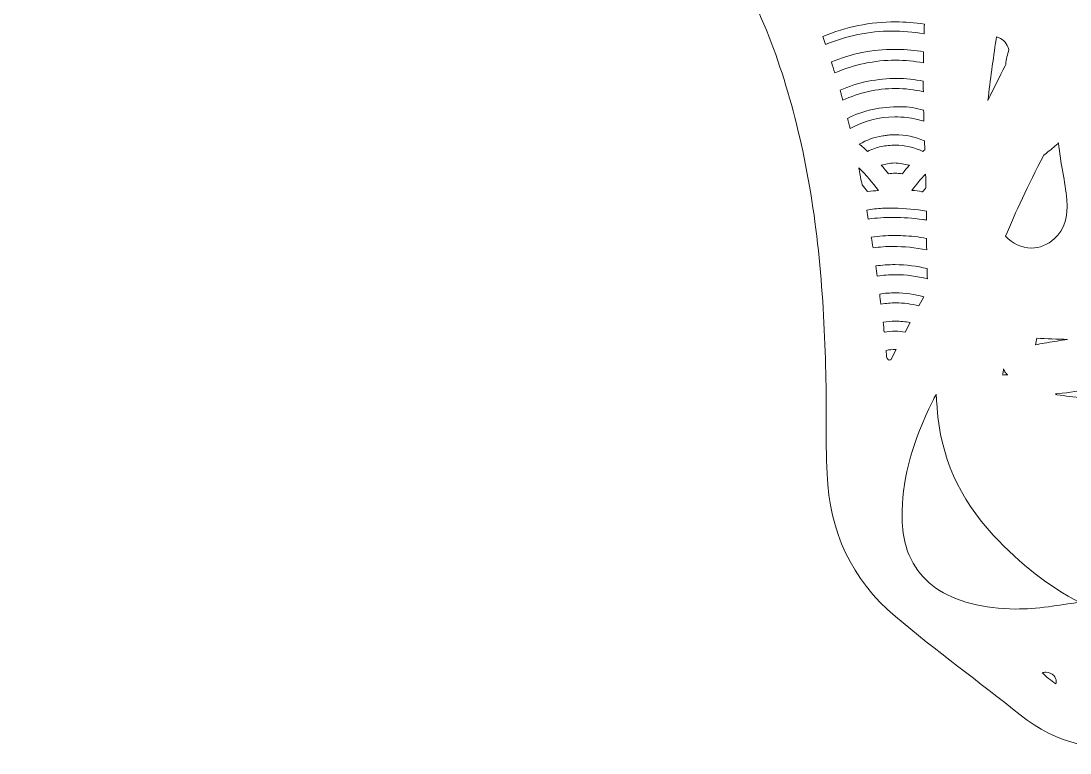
# Model space of a CAD drawing. Extents: x 86 to 1914, y -1775 to -226.
# Drawn here: x 86 to 878, y -1775 to -1223 of the extents above; entities that cross this region are included whole.
import ezdxf

# ---------------------------------------------------------------- set-up
doc = ezdxf.new("R2010")
doc.units = 0
doc.header["$MEASUREMENT"] = 0
doc.layers.add('Layer 1', color=7, linetype='Continuous')

# ---------------------------------------------------------------- blocks, each defined once
blk = doc.blocks.new('block 3')
at = {"layer": 'Layer 1', "lineweight": 0}
for points, knots in [([(1909.17, -702.32), (1893.53, -708.4), (1878.2, -715.47), (1862.07, -720.2), (1823.68, -731.4), (1784.54, -739.2), (1744.98, -744.84), (1694.01, -752.11), (1642.77, -754.79), (1591.31, -753.43), (1567.38, -752.78), (1543.5, -751.06), (1519.7, -748.57), (1518.95, -748.5), (1518.23, -748.27), (1516.47, -747.89), (1521.31, -745.56), (1525.28, -743.84), (1529.07, -741.79), (1559.4, -725.46), (1587.96, -706.29), (1616.7, -687.4), (1637.98, -673.37), (1658.69, -658.5), (1678.04, -641.89), (1702.57, -620.8), (1726.08, -598.68), (1745.34, -572.43), (1771.85, -536.26), (1794.13, -497.98), (1805.01, -453.96), (1810.58, -431.4), (1812.48, -408.61), (1807.15, -385.71), (1799.99, -355.07), (1781.2, -333.42), (1754.39, -318.07), (1735.77, -307.39), (1715.33, -301.57), (1694.83, -296.02), (1639.25, -281.02), (1582.52, -273.01), (1525.26, -268.1), (1466.95, -263.11), (1408.48, -261.26), (1350.06, -258.65), (1310.62, -256.91), (1271.23, -254.46), (1231.92, -250.93), (1187.04, -246.9), (1142.64, -240.01), (1098.76, -229.77), (1097.38, -229.46), (1095.97, -229.28), (1094.55, -229.02), (1078.62, -226.14), (1069.68, -233.52), (1069.82, -249.66), (1069.91, -262.09), (1074.97, -273.1), (1080.67, -283.74), (1093.27, -307.24), (1112.11, -324.9), (1133.84, -339.73), (1161.19, -358.37), (1191.36, -371.14), (1222.31, -382.25), (1258.9, -395.4), (1296.14, -406.22), (1334.58, -412.44), (1357.87, -416.21), (1381.45, -418.28), (1404.53, -423.39), (1415.7, -425.87), (1426.68, -428.9), (1436.75, -434.56), (1456.38, -445.58), (1461.8, -464.49), (1451.07, -484.35), (1446.41, -492.94), (1439.97, -500.12), (1433.06, -506.94), (1394.64, -544.94), (1348.21, -569.06), (1297.15, -585.1), (1255.81, -598.08), (1213.48, -605.3), (1170.25, -608.18), (1144.02, -609.94), (1117.76, -611.25), (1091.51, -612.79), (1070.66, -614), (1049.77, -614.35), (1028.92, -615.67), (1019.27, -616.27), (1009.63, -616.49), (1000, -616.47), (990.37, -616.49), (980.73, -616.27), (971.08, -615.67), (950.23, -614.35), (929.34, -614), (908.49, -612.79), (882.24, -611.25), (855.98, -609.94), (829.75, -608.18), (786.52, -605.3), (744.19, -598.08), (702.85, -585.1), (651.79, -569.06), (605.36, -544.94), (566.94, -506.94), (560.03, -500.12), (553.59, -492.94), (548.93, -484.35), (538.2, -464.49), (543.62, -445.58), (563.25, -434.56), (573.32, -428.9), (584.3, -425.87), (595.47, -423.39), (618.55, -418.28), (642.13, -416.21), (665.42, -412.44), (703.86, -406.22), (741.1, -395.4), (777.69, -382.25), (808.64, -371.14), (838.81, -358.37), (866.15, -339.73), (887.89, -324.9), (906.73, -307.24), (919.33, -283.74), (925.03, -273.1), (930.09, -262.09), (930.18, -249.66), (930.32, -233.52), (921.38, -226.14), (905.45, -229.02), (904.03, -229.28), (902.62, -229.46), (901.24, -229.77), (857.36, -240.01), (812.96, -246.9), (768.08, -250.93), (728.77, -254.46), (689.38, -256.91), (649.94, -258.65), (591.52, -261.26), (533.05, -263.11), (474.74, -268.1), (417.48, -273.01), (360.75, -281.02), (305.17, -296.02), (284.67, -301.57), (264.23, -307.39), (245.61, -318.07), (218.8, -333.42), (200.01, -355.07), (192.85, -385.71), (187.52, -408.61), (189.42, -431.4), (194.99, -453.96), (205.87, -497.98), (228.15, -536.26), (254.66, -572.43), (273.92, -598.68), (297.43, -620.8), (321.96, -641.89), (341.31, -658.5), (362.02, -673.37), (383.3, -687.4), (412.04, -706.29), (440.6, -725.46), (470.93, -741.79), (474.72, -743.84), (478.69, -745.56), (483.53, -747.89), (481.77, -748.27), (481.05, -748.5), (480.3, -748.57), (456.5, -751.06), (432.62, -752.78), (408.69, -753.43), (357.23, -754.79), (305.99, -752.11), (255.02, -744.84), (215.46, -739.2), (176.32, -731.4), (137.93, -720.2), (121.79, -715.47), (106.47, -708.4), (90.83, -702.32), (87.69, -701.09), (86.4, -701.07), (86.48, -705.08), (86.69, -719.22), (87.8, -733.29), (91.12, -747.05), (99.71, -782.62), (115.58, -814.95), (136.23, -844.92), (168.79, -892.16), (210.55, -928.09), (264.67, -948.87), (273.9, -952.41), (282.4, -953.96), (291.34, -948.92), (292.97, -948.02), (294.91, -947.66), (296.69, -947), (374.62, -918.81), (451.55, -888.04), (528.24, -856.69), (532.23, -855.06), (533.25, -856.2), (534.44, -859.68), (539.3, -873.81), (542.84, -888.26), (545.3, -902.96), (551.58, -940.29), (550.69, -978.12), (552.97, -1015.72), (553.99, -1032.31), (554.86, -1048.99), (554.24, -1065.56), (553.75, -1078.11), (558.83, -1087.41), (565.88, -1096.91), (582.42, -1119.16), (599.1, -1141.37), (614.38, -1164.49), (643.83, -1209.07), (661.58, -1258.64), (673.71, -1310.35), (687.05, -1367.25), (691.77, -1425.16), (693.42, -1483.42), (694.18, -1510.5), (693.29, -1537.61), (694.51, -1564.72), (696.46, -1608.03), (712.64, -1644.19), (746.14, -1672.33), (776.75, -1698), (809.08, -1721.5), (840.23, -1746.5), (867.46, -1768.37), (898.86, -1775.17), (933.26, -1769.89), (950.95, -1767.19), (968.61, -1764.18), (986.51, -1762.87), (991.03, -1762.55), (995.52, -1762.4), (1000, -1762.4), (1004.48, -1762.4), (1008.97, -1762.55), (1013.49, -1762.87), (1031.39, -1764.18), (1049.05, -1767.19), (1066.74, -1769.89), (1101.14, -1775.17), (1132.54, -1768.37), (1159.77, -1746.5), (1190.92, -1721.5), (1223.25, -1698), (1253.86, -1672.33), (1287.36, -1644.19), (1303.53, -1608.03), (1305.49, -1564.72), (1306.71, -1537.61), (1305.82, -1510.5), (1306.58, -1483.42), (1308.23, -1425.16), (1312.95, -1367.25), (1326.29, -1310.35), (1338.42, -1258.64), (1356.17, -1209.07), (1385.62, -1164.49), (1400.9, -1141.37), (1417.58, -1119.16), (1434.12, -1096.91), (1441.17, -1087.41), (1446.25, -1078.11), (1445.76, -1065.56), (1445.14, -1048.99), (1446.01, -1032.31), (1447.03, -1015.72), (1449.31, -978.12), (1448.42, -940.29), (1454.7, -902.96), (1457.16, -888.26), (1460.7, -873.81), (1465.56, -859.68), (1466.75, -856.2), (1467.77, -855.06), (1471.76, -856.69), (1548.45, -888.04), (1625.38, -918.81), (1703.31, -947), (1705.09, -947.66), (1707.03, -948.02), (1708.66, -948.92), (1717.6, -953.96), (1726.1, -952.41), (1735.33, -948.87), (1789.45, -928.09), (1831.21, -892.16), (1863.77, -844.92), (1884.42, -814.95), (1900.29, -782.62), (1908.88, -747.05), (1912.2, -733.29), (1913.31, -719.22), (1913.52, -705.08), (1913.6, -701.07), (1912.31, -701.09), (1909.17, -702.32)], [0, 0, 0, 0, 1, 1, 1, 2, 2, 2, 3, 3, 3, 4, 4, 4, 5, 5, 5, 6, 6, 6, 7, 7, 7, 8, 8, 8, 9, 9, 9, 10, 10, 10, 11, 11, 11, 12, 12, 12, 13, 13, 13, 14, 14, 14, 15, 15, 15, 16, 16, 16, 17, 17, 17, 18, 18, 18, 19, 19, 19, 20, 20, 20, 21, 21, 21, 22, 22, 22, 23, 23, 23, 24, 24, 24, 25, 25, 25, 26, 26, 26, 27, 27, 27, 28, 28, 28, 29, 29, 29, 30, 30, 30, 31, 31, 31, 32, 32, 32, 33, 33, 33, 34, 34, 34, 35, 35, 35, 36, 36, 36, 37, 37, 37, 38, 38, 38, 39, 39, 39, 40, 40, 40, 41, 41, 41, 42, 42, 42, 43, 43, 43, 44, 44, 44, 45, 45, 45, 46, 46, 46, 47, 47, 47, 48, 48, 48, 49, 49, 49, 50, 50, 50, 51, 51, 51, 52, 52, 52, 53, 53, 53, 54, 54, 54, 55, 55, 55, 56, 56, 56, 57, 57, 57, 58, 58, 58, 59, 59, 59, 60, 60, 60, 61, 61, 61, 62, 62, 62, 63, 63, 63, 64, 64, 64, 65, 65, 65, 66, 66, 66, 67, 67, 67, 68, 68, 68, 69, 69, 69, 70, 70, 70, 71, 71, 71, 72, 72, 72, 73, 73, 73, 74, 74, 74, 75, 75, 75, 76, 76, 76, 77, 77, 77, 78, 78, 78, 79, 79, 79, 80, 80, 80, 81, 81, 81, 82, 82, 82, 83, 83, 83, 84, 84, 84, 85, 85, 85, 86, 86, 86, 87, 87, 87, 88, 88, 88, 89, 89, 89, 90, 90, 90, 91, 91, 91, 92, 92, 92, 93, 93, 93, 94, 94, 94, 95, 95, 95, 96, 96, 96, 97, 97, 97, 98, 98, 98, 99, 99, 99, 100, 100, 100, 101, 101, 101, 102, 102, 102, 103, 103, 103, 104, 104, 104, 105, 105, 105, 106, 106, 106, 106]), ([(746.09, -1223.87), (753.36, -1223.87), (760.67, -1224.43), (767.87, -1225.53), (767.79, -1228.02), (767.72, -1230.45), (767.65, -1232.84), (759.42, -1231.52), (751.33, -1230.83), (743.52, -1230.83), (725.87, -1230.83), (709.05, -1234.26), (693.42, -1241), (692.71, -1238.95), (692, -1236.88), (691.28, -1234.84), (708.74, -1227.55), (727.16, -1223.87), (746.09, -1223.87)], [0, 0, 0, 0, 1, 1, 1, 2, 2, 2, 3, 3, 3, 4, 4, 4, 5, 5, 5, 6, 6, 6, 6]), ([(821.99, -1237.18), (821.99, -1237.18), (822.31, -1235.02), (822.31, -1235.02), (822.84, -1235.24), (823.38, -1235.45), (823.91, -1235.69), (827.81, -1237.43), (830.35, -1240.4), (831.67, -1244.79), (830.51, -1248.33), (829.71, -1252.02), (829.24, -1255.98), (829.24, -1255.98), (828.75, -1256.96), (828.75, -1256.96), (824.51, -1265.53), (820.17, -1274.24), (815.88, -1283.03), (817.58, -1267.62), (819.81, -1252.22), (821.99, -1237.18)], [0, 0, 0, 0, 1, 1, 1, 2, 2, 2, 3, 3, 3, 4, 4, 4, 5, 5, 5, 6, 6, 6, 7, 7, 7, 7]), ([(745.67, -1244.57), (746.38, -1244.57), (747.09, -1244.57), (747.79, -1244.59), (754.36, -1244.68), (760.92, -1245.28), (767.32, -1246.35), (767.29, -1249.11), (767.23, -1251.92), (767.19, -1254.73), (760.27, -1253.42), (753.2, -1252.75), (746.11, -1252.75), (730.41, -1252.75), (714.72, -1256.05), (700.36, -1262.34), (699.51, -1259.57), (698.64, -1256.83), (697.77, -1254.11), (712.44, -1247.78), (728.52, -1244.57), (745.67, -1244.57)], [0, 0, 0, 0, 1, 1, 1, 2, 2, 2, 3, 3, 3, 4, 4, 4, 5, 5, 5, 6, 6, 6, 7, 7, 7, 7]), ([(725.62, -1268.61), (732.87, -1267.24), (740.05, -1266.55), (746.94, -1266.55), (753.8, -1266.55), (760.56, -1267.24), (767.07, -1268.61), (767.07, -1271.08), (767.09, -1273.69), (767.12, -1276.52), (760.43, -1274.96), (753.45, -1274.14), (746.2, -1274.05), (731.89, -1274.24), (718.55, -1277.24), (706.4, -1283.01), (705.71, -1280.51), (704.99, -1277.97), (704.26, -1275.43), (711.08, -1272.3), (718.24, -1270.01), (725.62, -1268.61)], [0, 0, 0, 0, 1, 1, 1, 2, 2, 2, 3, 3, 3, 4, 4, 4, 5, 5, 5, 6, 6, 6, 7, 7, 7, 7]), ([(750.37, -1287.82), (755.86, -1287.89), (761.56, -1288.78), (767.36, -1290.5), (767.41, -1293.2), (767.48, -1295.96), (767.56, -1298.79), (763.51, -1297.53), (759.27, -1296.63), (754.87, -1296.07), (751.77, -1295.67), (748.65, -1295.47), (745.62, -1295.47), (733.78, -1295.47), (722.48, -1298.46), (711.93, -1304.37), (711.3, -1301.78), (710.64, -1299.18), (709.99, -1296.61), (721.83, -1290.63), (734.76, -1287.82), (750.37, -1287.82)], [0, 0, 0, 0, 1, 1, 1, 2, 2, 2, 3, 3, 3, 4, 4, 4, 5, 5, 5, 6, 6, 6, 7, 7, 7, 7]), ([(766.83, -1321.58), (760.14, -1318.4), (753.13, -1316.81), (745.93, -1316.81), (742.5, -1316.81), (738.96, -1317.17), (735.45, -1317.9), (731.98, -1318.62), (728.5, -1319.85), (724.99, -1321.59), (722.99, -1319.58), (720.92, -1317.71), (718.78, -1316.01), (724.24, -1313.13), (730.19, -1310.5), (736.52, -1309.88), (737.71, -1309.77), (738.84, -1309.57), (739.91, -1309.39), (741.18, -1309.17), (742.37, -1308.96), (743.35, -1308.96), (743.55, -1308.96), (743.77, -1308.97), (743.97, -1308.99), (744.19, -1309.03), (744.4, -1309.03), (744.6, -1309.03), (744.6, -1309.03), (745.8, -1309.03), (745.8, -1309.03), (753.58, -1309.03), (760.89, -1310.52), (768.01, -1313.56), (768.01, -1313.56), (768.25, -1320.23), (768.25, -1320.23), (767.76, -1320.69), (767.29, -1321.12), (766.83, -1321.58)], [0, 0, 0, 0, 1, 1, 1, 2, 2, 2, 3, 3, 3, 4, 4, 4, 5, 5, 5, 6, 6, 6, 7, 7, 7, 8, 8, 8, 9, 9, 9, 10, 10, 10, 11, 11, 11, 12, 12, 12, 13, 13, 13, 13]), ([(866.61, -1317.42), (867.46, -1316.66), (868.31, -1315.94), (869.18, -1315.19), (869.78, -1322.72), (871.07, -1330.06), (872.34, -1337.24), (873.59, -1344.35), (874.79, -1351.06), (875.33, -1357.91), (876.38, -1371.31), (873.52, -1380.38), (866.01, -1387.3), (860.97, -1391.94), (854.95, -1394.41), (848.55, -1394.41), (841.22, -1394.41), (834.28, -1391.2), (829.13, -1385.52), (836.64, -1367.27), (845.87, -1347.69), (857.98, -1324.28), (860.53, -1322.41), (863.62, -1320.03), (866.61, -1317.42)], [0, 0, 0, 0, 1, 1, 1, 2, 2, 2, 3, 3, 3, 4, 4, 4, 5, 5, 5, 6, 6, 6, 7, 7, 7, 8, 8, 8, 8]), ([(733.18, -1350.98), (730.52, -1351.2), (727.83, -1351.51), (725.09, -1351.87), (723.77, -1350.15), (722.39, -1348.43), (720.87, -1346.69), (720.87, -1346.69), (720.87, -1346.63), (720.87, -1346.63), (720.16, -1342.83), (719.44, -1339.04), (718.69, -1335.25), (718.62, -1334.83), (718.53, -1334.39), (718.46, -1333.98), (723.9, -1339.29), (728.85, -1345.02), (733.18, -1350.98)], [0, 0, 0, 0, 1, 1, 1, 2, 2, 2, 3, 3, 3, 4, 4, 4, 5, 5, 5, 6, 6, 6, 6]), ([(745.15, -1330.15), (745.15, -1330.15), (745.18, -1330.15), (745.18, -1330.15), (749.19, -1330.57), (753.05, -1330.97), (756.62, -1331.95), (754.92, -1333.89), (753.09, -1336.03), (751.04, -1338.49), (749.35, -1338.15), (747.65, -1337.97), (745.96, -1337.97), (744.28, -1337.97), (742.59, -1338.15), (740.9, -1338.49), (740.9, -1338.49), (740.69, -1338.22), (740.69, -1338.22), (738.96, -1336.12), (737.22, -1334), (735.36, -1331.91), (738.47, -1331.02), (741.77, -1330.55), (745.15, -1330.15)], [0, 0, 0, 0, 1, 1, 1, 2, 2, 2, 3, 3, 3, 4, 4, 4, 5, 5, 5, 6, 6, 6, 7, 7, 7, 8, 8, 8, 8]), ([(769.12, -1349.12), (768.54, -1349.77), (767.96, -1350.44), (767.38, -1351.11), (766.94, -1351.62), (766.69, -1351.87), (766.56, -1351.96), (766.47, -1351.96), (766.31, -1351.95), (766.09, -1351.91), (763.73, -1351.44), (761.25, -1351.11), (758.55, -1350.89), (761.77, -1346.56), (765.22, -1342.45), (768.84, -1338.62), (768.95, -1342.35), (769.04, -1345.82), (769.12, -1349.12)], [0, 0, 0, 0, 1, 1, 1, 2, 2, 2, 3, 3, 3, 4, 4, 4, 5, 5, 5, 6, 6, 6, 6]), ([(736.28, -1364.33), (737.15, -1364.24), (738.09, -1364.22), (739.25, -1364.22), (740.22, -1364.22), (741.18, -1364.24), (742.12, -1364.26), (743.13, -1364.27), (744.13, -1364.31), (745.04, -1364.31), (745.04, -1364.31), (745.11, -1364.31), (745.11, -1364.31), (753.43, -1364.51), (761.57, -1365.25), (769.39, -1366.52), (769.41, -1368.79), (769.41, -1371.04), (769.41, -1373.3), (768.48, -1373.16), (767.58, -1373.01), (766.69, -1372.89), (759.16, -1371.82), (751.69, -1371.27), (744.48, -1371.27), (738.08, -1371.27), (731.75, -1371.69), (725.58, -1372.54), (725.18, -1370.29), (724.79, -1368.05), (724.39, -1365.8), (728.3, -1365.18), (732.27, -1364.67), (736.28, -1364.33)], [0, 0, 0, 0, 1, 1, 1, 2, 2, 2, 3, 3, 3, 4, 4, 4, 5, 5, 5, 6, 6, 6, 7, 7, 7, 8, 8, 8, 9, 9, 9, 10, 10, 10, 11, 11, 11, 11]), ([(745.42, -1384.94), (747.5, -1384.94), (749.61, -1384.98), (751.73, -1385.09), (757.69, -1385.34), (763.66, -1386.03), (769.5, -1387.12), (769.53, -1389.89), (769.59, -1392.78), (769.64, -1395.84), (761.03, -1394.08), (752.56, -1393.21), (744.42, -1393.21), (739.27, -1393.21), (734.16, -1393.56), (729.16, -1394.26), (728.74, -1391.6), (728.3, -1388.9), (727.85, -1386.12), (733.56, -1385.34), (739.45, -1384.94), (745.42, -1384.94)], [0, 0, 0, 0, 1, 1, 1, 2, 2, 2, 3, 3, 3, 4, 4, 4, 5, 5, 5, 6, 6, 6, 7, 7, 7, 7]), ([(770.17, -1417.73), (762.28, -1415.57), (754.18, -1414.48), (745.98, -1414.48), (741.41, -1414.48), (736.84, -1414.83), (732.33, -1415.51), (731.97, -1412.99), (731.6, -1410.47), (731.22, -1407.94), (736.01, -1407.23), (740.83, -1406.87), (745.62, -1406.87), (745.62, -1406.87), (745.84, -1406.87), (745.84, -1406.87), (754.19, -1406.99), (762.3, -1408.01), (769.97, -1409.86), (770.04, -1412.49), (770.1, -1415.12), (770.17, -1417.73)], [0, 0, 0, 0, 1, 1, 1, 2, 2, 2, 3, 3, 3, 4, 4, 4, 5, 5, 5, 6, 6, 6, 7, 7, 7, 7]), ([(740.12, -1428.42), (742.16, -1428.28), (744.19, -1428.21), (746.18, -1428.21), (753.49, -1428.21), (760.61, -1429.18), (767.41, -1431.11), (767.41, -1431.11), (763.77, -1438.07), (763.77, -1438.07), (758.02, -1436.51), (752.18, -1435.73), (746.34, -1435.73), (742.65, -1435.73), (738.91, -1436.04), (735.16, -1436.67), (734.83, -1434.21), (734.5, -1431.67), (734.18, -1429.06), (736.15, -1428.77), (738.15, -1428.55), (740.12, -1428.42)], [0, 0, 0, 0, 1, 1, 1, 2, 2, 2, 3, 3, 3, 4, 4, 4, 5, 5, 5, 6, 6, 6, 7, 7, 7, 7]), ([(745.94, -1457.09), (743.17, -1457.09), (740.4, -1457.38), (737.6, -1457.87), (737.35, -1455.38), (737.06, -1452.85), (736.77, -1450.27), (739.8, -1449.8), (742.88, -1449.56), (745.98, -1449.56), (749.79, -1449.56), (753.54, -1449.93), (757.2, -1450.63), (757.2, -1450.63), (753.49, -1457.74), (753.49, -1457.74), (750.97, -1457.32), (748.45, -1457.09), (745.94, -1457.09)], [0, 0, 0, 0, 1, 1, 1, 2, 2, 2, 3, 3, 3, 4, 4, 4, 5, 5, 5, 6, 6, 6, 6]), ([(875.98, -1463.31), (875.28, -1463.42), (874.57, -1463.53), (873.86, -1463.62), (868.77, -1464.4), (863.51, -1465.18), (858.32, -1466.12), (856.13, -1466.5), (853.95, -1466.93), (851.78, -1467.35), (852.1, -1465.79), (852.41, -1464.16), (852.72, -1462.44), (860.15, -1462.8), (867.84, -1463.09), (875.98, -1463.31)], [0, 0, 0, 0, 1, 1, 1, 2, 2, 2, 3, 3, 3, 4, 4, 4, 5, 5, 5, 5]), ([(739.02, -1471.59), (741.38, -1471.12), (743.71, -1470.85), (746.04, -1470.85), (746.24, -1470.85), (746.43, -1470.85), (746.63, -1470.87), (746.63, -1470.87), (742.55, -1478.67), (742.55, -1478.67), (742.01, -1478.74), (741.47, -1478.81), (740.94, -1478.9), (740.51, -1478.36), (740.03, -1477.79), (739.54, -1477.21), (739.38, -1475.35), (739.2, -1473.48), (739.02, -1471.59)], [0, 0, 0, 0, 1, 1, 1, 2, 2, 2, 3, 3, 3, 4, 4, 4, 5, 5, 5, 6, 6, 6, 6]), ([(827.66, -1485.36), (827.93, -1486.46), (828.41, -1487.48), (829.09, -1488.38), (829.6, -1489.05), (830.18, -1489.62), (830.85, -1490.09), (830.8, -1490.09), (830.74, -1490.07), (830.69, -1490.07), (830.24, -1490.05), (829.78, -1490.05), (829.33, -1490.05), (828.55, -1490.05), (827.75, -1490.07), (826.97, -1490.14), (827.17, -1488.51), (827.41, -1486.93), (827.66, -1485.36)], [0, 0, 0, 0, 1, 1, 1, 2, 2, 2, 3, 3, 3, 4, 4, 4, 5, 5, 5, 6, 6, 6, 6]), ([(868.53, -1504.18), (877.22, -1503.43), (885.77, -1501.93), (894.06, -1500.48), (895.11, -1500.3), (896.16, -1500.11), (897.23, -1499.93), (895.02, -1502.56), (893.06, -1505.21), (891.3, -1507.93), (891.3, -1507.93), (887.17, -1507.42), (887.17, -1507.42), (880.82, -1506.66), (874.28, -1505.88), (867.77, -1505.17), (867.48, -1504.88), (867.17, -1504.61), (866.88, -1504.34), (867.51, -1504.27), (868.17, -1504.21), (868.53, -1504.18)], [0, 0, 0, 0, 1, 1, 1, 2, 2, 2, 3, 3, 3, 4, 4, 4, 5, 5, 5, 6, 6, 6, 7, 7, 7, 7]), ([(751.15, -1592.28), (751.82, -1566.46), (759.07, -1540.33), (774.01, -1510), (774.88, -1508.24), (775.79, -1506.44), (776.7, -1504.67), (777.02, -1508.13), (777.29, -1511.61), (777.53, -1515.05), (779.94, -1551.08), (794.17, -1583.28), (819.85, -1610.79), (840.55, -1632.98), (861.91, -1649.68), (884.76, -1661.5), (877.07, -1662.62), (869.2, -1663.77), (861.46, -1664.82), (852.59, -1666), (844.49, -1666.58), (836.66, -1666.58), (824.65, -1666.58), (813.7, -1665.22), (803.17, -1662.41), (781.99, -1656.75), (768.1, -1647.12), (759.47, -1632.13), (753.36, -1621.54), (750.73, -1608.87), (751.15, -1592.28)], [0, 0, 0, 0, 1, 1, 1, 2, 2, 2, 3, 3, 3, 4, 4, 4, 5, 5, 5, 6, 6, 6, 7, 7, 7, 8, 8, 8, 9, 9, 9, 10, 10, 10, 10]), ([(859.37, -1714.26), (859.37, -1714.26), (859.5, -1714.28), (859.5, -1714.28), (861.8, -1714.3), (863.98, -1715.21), (865.47, -1716.75), (866.7, -1718.03), (867.35, -1719.65), (867.32, -1721.33), (867.3, -1721.91), (867.21, -1722.48), (867.04, -1723.02), (863.25, -1720.54), (859.86, -1717.73), (856.87, -1714.63), (857.63, -1714.39), (858.47, -1714.26), (859.37, -1714.26)], [0, 0, 0, 0, 1, 1, 1, 2, 2, 2, 3, 3, 3, 4, 4, 4, 5, 5, 5, 6, 6, 6, 6])]:
    blk.add_open_spline(points, degree=3, knots=knots, dxfattribs=at)
blk = doc.blocks.new('block 2')
at = {"layer": 'Layer 1'}
blk.add_blockref('block 3', (0, 0), dxfattribs=at)

msp = doc.modelspace()

# ---------------------------------------------------------------- block references
at = {"layer": 'Layer 1'}
msp.add_blockref('block 2', (0, 0), dxfattribs=at)

doc.saveas('drawing.dxf')
